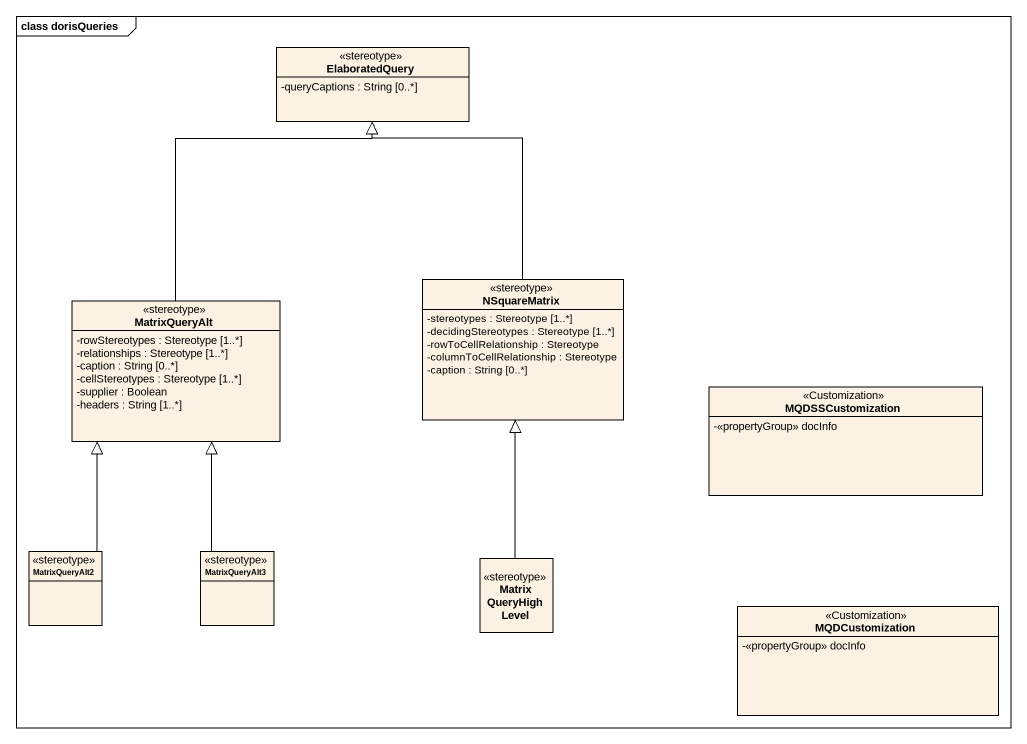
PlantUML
@startuml
mainframe class dorisQueries
hide circle
hide empty members
skinparam classAttributeIconSize 0
class ElaboratedQuery <<stereotype>> {
  -queryCaptions : String [0..*]
}
class NSquareMatrix <<stereotype>> {
  -stereotypes : Stereotype [1..*]
  -decidingStereotypes : Stereotype [1..*]
  -rowToCellRelationship : Stereotype
  -columnToCellRelationship : Stereotype
  -caption : String [0..*]
}
class MatrixQueryAlt <<stereotype>> {
  -rowStereotypes : Stereotype [1..*]
  -relationships : Stereotype [1..*]
  -caption : String [0..*]
  -cellStereotypes : Stereotype [1..*]
  -supplier : Boolean
  -headers : String [1..*]
}
class MQDSSCustomization <<Customization>> {
  -<<propertyGroup>> docInfo
}
class MatrixQueryAlt2 <<stereotype>>
class MatrixQueryAlt3 <<stereotype>>
class MatrixQueryHighLevel <<stereotype>>
class MQDCustomization <<Customization>> {
  -<<propertyGroup>> docInfo
}
NSquareMatrix -up-|> ElaboratedQuery
MatrixQueryAlt -up-|> ElaboratedQuery
MatrixQueryAlt2 -up-|> MatrixQueryAlt
MatrixQueryAlt3 -up-|> MatrixQueryAlt
MatrixQueryHighLevel -up-|> NSquareMatrix
@enduml
